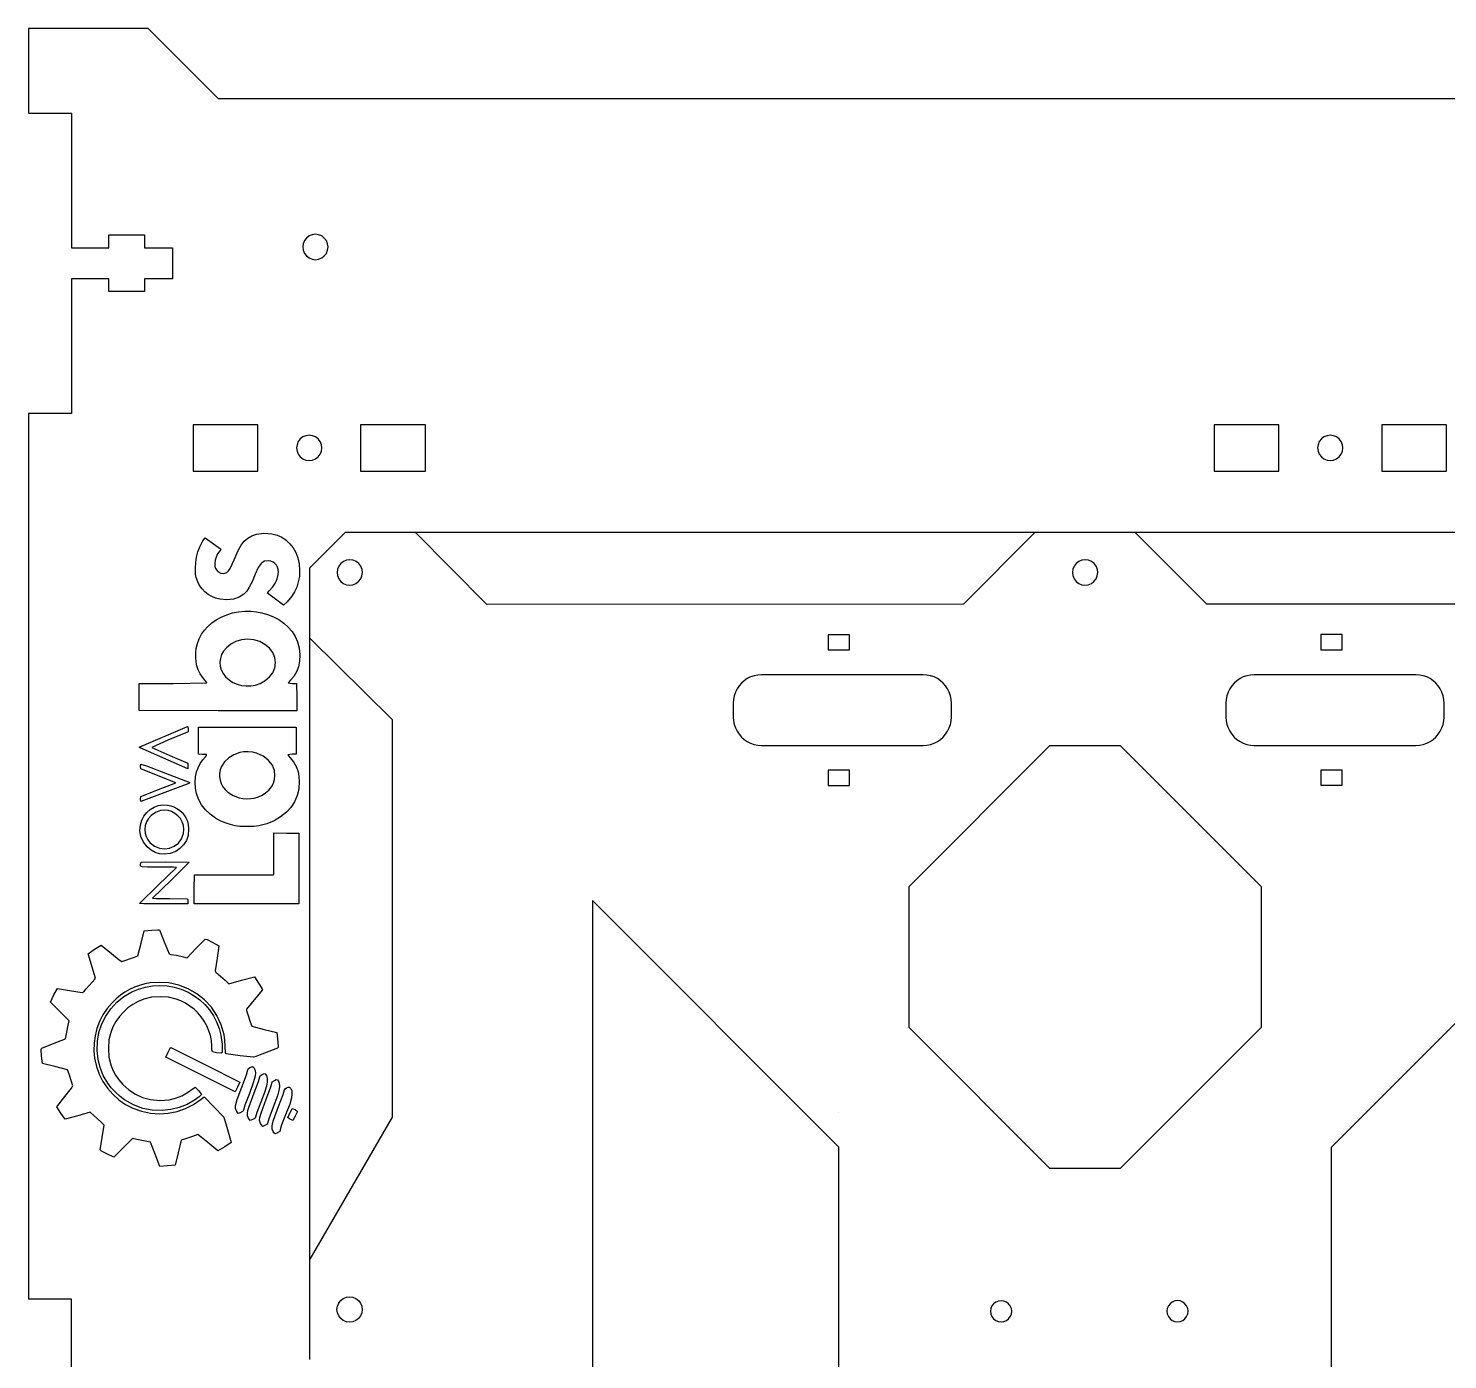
# Model space of a CAD drawing. Extents: x 67 to 939, y 34 to 584.
# Drawn here: x 66.6 to 267.9, y 371.2 to 560 of the extents above; entities that cross this region are included whole.
import ezdxf

# ---------------------------------------------------------------- set-up
doc = ezdxf.new("R2010")
doc.units = 0
doc.layers.get('0').update_dxf_attribs({"linetype": 'CONTINUOUS'})

msp = doc.modelspace()

# ---------------------------------------------------------------- linework, layer by layer
at = {"color": 3}
for p, q in [((66.646027, 559.990277), (66.641794, 548.001082)), ((83.607922, 560.001001), (66.646027, 559.990277)), ((93.587949, 550.001078), (83.607922, 560.001001)), ((392.374753, 550.001078), (93.587949, 550.001078)), ((66.641794, 548.001082), (72.72961, 548.001082)), ((72.72961, 548.001082), (72.729723, 528.901241)), ((78.019103, 528.901241), (78.019103, 530.701227)), ((78.019103, 530.701227), (83.108925, 530.701227)), ((83.108925, 530.701227), (83.108925, 528.901241)), ((72.729723, 528.901241), (78.019103, 528.901241)), ((83.108925, 528.901241), (87.051033, 528.901241)), ((87.051033, 528.901241), (87.051033, 524.501284)), ((78.019103, 524.501284), (72.729723, 524.501284)), ((72.729723, 524.501284), (72.729723, 505.401415)), ((78.019103, 522.701299), (78.019103, 524.501284)), ((87.051033, 524.501284), (83.108925, 524.501284)), ((83.108925, 524.501284), (83.108925, 522.701299)), ((83.108925, 522.701299), (78.019103, 522.701299)), ((66.641907, 505.401415), (66.633723, 379.827005)), ((72.729723, 505.401415), (66.641907, 505.401415)), ((106.561958, 371.231707), (106.561958, 483.501593)), ((251.423799, 401.328277), (286.353852, 436.327529)), ((251.423799, 351.573007), (251.423799, 401.328277)), ((66.633723, 379.827005), (72.722046, 379.827005)), ((72.722046, 379.827005), (72.722131, 360.729639))]:
    msp.add_line(p, q, dxfattribs=at)
at = {"color": 7}
for p, q in [((105.592948, 529.467238), (105.531678, 529.000894)), ((105.772583, 529.901747), (105.592948, 529.467238)), ((106.058333, 530.274902), (105.772583, 529.901747)), ((106.430725, 530.561244), (106.058333, 530.274902)), ((106.864416, 530.741217), (106.430725, 530.561244)), ((107.3298, 530.802629), (106.864416, 530.741217)), ((107.795185, 530.741217), (107.3298, 530.802629)), ((108.228847, 530.561244), (107.795185, 530.741217)), ((108.601268, 530.274902), (108.228847, 530.561244)), ((108.887018, 529.901747), (108.601268, 530.274902)), ((109.066652, 529.467238), (108.887018, 529.901747)), ((109.127923, 529.000894), (109.066652, 529.467238)), ((105.531678, 529.000894), (105.592948, 528.534578)), ((105.592948, 528.534578), (105.772583, 528.100041)), ((105.772583, 528.100041), (106.058333, 527.726887)), ((106.058333, 527.726887), (106.430725, 527.440572)), ((106.430725, 527.440572), (106.864416, 527.260571)), ((107.795185, 527.260571), (108.228847, 527.440572)), ((108.228847, 527.440572), (108.601268, 527.726887)), ((108.601268, 527.726887), (108.887018, 528.100041)), ((108.887018, 528.100041), (109.066652, 528.534578)), ((109.066652, 528.534578), (109.127923, 529.000894)), ((106.864416, 527.260571), (107.3298, 527.199187)), ((107.3298, 527.199187), (107.795185, 527.260571)), ((99.182524, 503.801441), (90.000904, 503.801441)), ((90.000904, 503.801441), (90.000904, 497.201505)), ((99.182524, 497.201505), (99.182524, 503.801441)), ((122.934939, 503.801441), (113.753347, 503.801441)), ((113.753347, 503.801441), (113.753347, 497.201505)), ((122.934939, 497.201505), (122.934939, 503.801441)), ((243.977482, 503.801441), (234.795862, 503.801441)), ((234.795862, 503.801441), (234.795862, 497.201505)), ((243.977482, 497.201505), (243.977482, 503.801441)), ((258.548305, 503.801441), (258.548277, 497.201505)), ((267.729897, 503.801441), (258.548305, 503.801441)), ((267.729897, 497.201505), (267.729897, 503.801441)), ((104.910704, 501.402327), (104.73107, 500.967789)), ((105.196482, 501.775481), (104.910704, 501.402327)), ((105.568875, 502.061795), (105.196482, 501.775481)), ((106.002537, 502.241797), (105.568875, 502.061795)), ((106.467922, 502.30318), (106.002537, 502.241797)), ((106.933334, 502.241797), (106.467922, 502.30318)), ((107.366997, 502.061795), (106.933334, 502.241797)), ((107.739389, 501.775481), (107.366997, 502.061795)), ((108.025139, 501.402327), (107.739389, 501.775481)), ((108.204774, 500.967789), (108.025139, 501.402327)), ((249.705634, 501.402327), (249.526056, 500.967789)), ((249.991412, 501.775481), (249.705634, 501.402327)), ((250.363832, 502.061795), (249.991412, 501.775481)), ((250.797467, 502.241797), (250.363832, 502.061795)), ((251.262908, 502.30318), (250.797467, 502.241797)), ((251.728264, 502.241797), (251.262908, 502.30318)), ((252.161927, 502.061795), (251.728264, 502.241797)), ((252.534319, 501.775481), (252.161927, 502.061795)), ((252.820097, 501.402327), (252.534319, 501.775481)), ((252.999731, 500.967789), (252.820097, 501.402327)), ((104.73107, 500.967789), (104.669799, 500.501473)), ((104.669799, 500.501473), (104.73107, 500.035157)), ((104.73107, 500.035157), (104.910704, 499.60062)), ((104.910704, 499.60062), (105.196482, 499.227466)), ((105.196482, 499.227466), (105.568875, 498.941151)), ((107.366997, 498.941151), (107.739389, 499.227466)), ((107.739389, 499.227466), (108.025139, 499.60062)), ((108.025139, 499.60062), (108.204774, 500.035157)), ((108.266044, 500.501473), (108.204774, 500.967789)), ((108.204774, 500.035157), (108.266044, 500.501473)), ((249.526056, 500.967789), (249.464785, 500.501473)), ((249.464785, 500.501473), (249.526056, 500.035157)), ((249.526056, 500.035157), (249.705634, 499.60062)), ((249.705634, 499.60062), (249.991412, 499.227466)), ((249.991412, 499.227466), (250.363832, 498.941151)), ((252.161927, 498.941151), (252.534319, 499.227466)), ((252.534319, 499.227466), (252.820097, 499.60062)), ((252.820097, 499.60062), (252.999731, 500.035157)), ((253.061002, 500.501473), (252.999731, 500.967789)), ((252.999731, 500.035157), (253.061002, 500.501473)), ((90.000904, 497.201505), (99.182524, 497.201505)), ((105.568875, 498.941151), (106.002537, 498.76115)), ((106.002537, 498.76115), (106.467922, 498.699767)), ((106.467922, 498.699767), (106.933334, 498.76115)), ((106.933334, 498.76115), (107.366997, 498.941151)), ((113.753347, 497.201505), (122.934939, 497.201505)), ((234.795862, 497.201505), (243.977482, 497.201505)), ((250.363832, 498.941151), (250.797467, 498.76115)), ((250.797467, 498.76115), (251.262908, 498.699767)), ((251.262908, 498.699767), (251.728264, 498.76115)), ((251.728264, 498.76115), (252.161927, 498.941151)), ((258.548277, 497.201505), (267.729897, 497.201505)), ((110.483151, 483.322779), (110.416744, 482.857592)), ((110.667414, 483.754889), (110.483151, 483.322779)), ((110.957058, 484.124431), (110.667414, 483.754889)), ((111.332273, 484.406314), (110.957058, 484.124431)), ((111.767516, 484.581264), (111.332273, 484.406314)), ((112.233098, 484.637398), (111.767516, 484.581264)), ((112.697325, 484.570794), (112.233098, 484.637398)), ((113.128561, 484.38622), (112.697325, 484.570794)), ((113.497369, 484.096011), (113.128561, 484.38622)), ((113.778688, 483.720063), (113.497369, 484.096011)), ((113.953299, 483.283917), (113.778688, 483.720063)), ((114.00932, 482.817375), (113.953299, 483.283917)), ((214.763867, 483.322779), (214.697488, 482.857592)), ((214.948186, 483.754889), (214.763867, 483.322779)), ((215.237803, 484.124431), (214.948186, 483.754889)), ((215.613017, 484.406314), (215.237803, 484.124431)), ((216.04826, 484.581264), (215.613017, 484.406314)), ((216.51387, 484.637398), (216.04826, 484.581264)), ((216.978098, 484.570794), (216.51387, 484.637398)), ((217.409305, 484.38622), (216.978098, 484.570794)), ((217.778141, 484.096011), (217.409305, 484.38622)), ((218.059432, 483.720063), (217.778141, 484.096011)), ((218.234043, 483.283917), (218.059432, 483.720063)), ((218.290064, 482.817375), (218.234043, 483.283917)), ((110.416744, 482.857592), (110.472737, 482.391135)), ((110.472737, 482.391135), (110.647348, 481.95496)), ((110.647348, 481.95496), (110.928639, 481.579012)), ((110.928639, 481.579012), (111.297475, 481.288831)), ((111.297475, 481.288831), (111.72871, 481.104173)), ((111.72871, 481.104173), (112.192938, 481.037625)), ((112.192938, 481.037625), (112.65852, 481.093759)), ((112.65852, 481.093759), (113.093791, 481.268737)), ((113.093791, 481.268737), (113.469006, 481.550592)), ((113.469006, 481.550592), (113.758622, 481.920134)), ((113.758622, 481.920134), (113.942885, 482.352245)), ((113.942885, 482.352245), (114.00932, 482.817375)), ((214.697488, 482.857592), (214.753481, 482.391107)), ((214.753481, 482.391107), (214.928092, 481.95496)), ((214.928092, 481.95496), (215.209411, 481.579012)), ((215.209411, 481.579012), (215.578247, 481.288831)), ((215.578247, 481.288831), (216.009455, 481.104173)), ((216.009455, 481.104173), (216.473682, 481.037625)), ((216.473682, 481.037625), (216.939292, 481.093759)), ((216.939292, 481.093759), (217.374507, 481.268737)), ((217.374507, 481.268737), (217.749722, 481.550592)), ((217.749722, 481.550592), (218.039366, 481.920134)), ((218.039366, 481.920134), (218.223657, 482.352245)), ((218.223657, 482.352245), (218.290064, 482.817375)), ((183.080813, 474.00922), (180.055314, 474.00922)), ((180.055314, 474.00922), (180.055314, 471.874575)), ((183.080813, 471.874575), (183.080813, 474.00922)), ((252.925789, 474.027366), (249.900291, 474.027366)), ((249.900291, 474.027366), (249.900291, 471.892722)), ((252.925789, 471.892722), (252.925789, 474.027366)), ((180.055314, 471.874575), (183.080813, 471.874575)), ((249.900291, 471.892722), (252.925789, 471.892722)), ((167.762945, 467.155679), (167.418659, 466.762289)), ((168.155544, 467.500695), (167.762945, 467.155679)), ((168.589715, 467.791328), (168.155544, 467.500695)), ((169.058034, 468.022778), (168.589715, 467.791328)), ((169.552513, 468.190983), (169.058034, 468.022778)), ((170.064665, 468.293006), (169.552513, 468.190983)), ((170.585703, 468.327268), (170.064665, 468.293006)), ((193.53974, 468.327268), (170.585703, 468.327268)), ((194.060778, 468.293006), (193.53974, 468.327268)), ((194.572955, 468.190983), (194.060778, 468.293006)), ((195.067409, 468.022778), (194.572955, 468.190983)), ((195.535728, 467.791328), (195.067409, 468.022778)), ((195.969927, 467.500695), (195.535728, 467.791328)), ((196.362526, 467.155679), (195.969927, 467.500695)), ((196.706809, 466.762289), (196.362526, 467.155679)), ((237.630047, 467.155679), (237.285736, 466.762289)), ((238.022646, 467.500695), (237.630047, 467.155679)), ((238.456817, 467.791328), (238.022646, 467.500695)), ((238.925136, 468.022778), (238.456817, 467.791328)), ((239.419618, 468.190983), (238.925136, 468.022778)), ((239.931766, 468.293006), (239.419618, 468.190983)), ((240.452833, 468.327268), (239.931766, 468.293006)), ((263.406813, 468.327268), (240.452833, 468.327268)), ((263.927908, 468.293006), (263.406813, 468.327268)), ((264.440029, 468.190983), (263.927908, 468.293006)), ((264.93451, 468.022778), (264.440029, 468.190983)), ((265.402858, 467.791328), (264.93451, 468.022778)), ((265.837029, 467.500695), (265.402858, 467.791328)), ((266.229628, 467.155679), (265.837029, 467.500695)), ((266.573911, 466.762289), (266.229628, 467.155679)), ((166.729729, 465.362552), (166.627875, 464.849387)), ((166.897595, 465.858021), (166.729729, 465.362552)), ((167.128538, 466.327272), (166.897595, 465.858021)), ((167.418659, 466.762289), (167.128538, 466.327272)), ((196.996906, 466.327272), (196.706809, 466.762289)), ((197.227876, 465.858021), (196.996906, 466.327272)), ((197.395714, 465.362552), (197.227876, 465.858021)), ((197.497596, 464.849387), (197.395714, 465.362552)), ((236.596859, 465.362552), (236.494949, 464.849387)), ((236.764697, 465.858021), (236.596859, 465.362552)), ((236.995639, 466.327272), (236.764697, 465.858021)), ((237.285736, 466.762289), (236.995639, 466.327272)), ((266.864036, 466.327272), (266.573911, 466.762289)), ((267.09495, 465.858021), (266.864036, 466.327272)), ((267.262844, 465.362552), (267.09495, 465.858021)), ((267.364698, 464.849387), (267.262844, 465.362552)), ((166.627875, 464.849387), (166.593698, 464.327248)), ((166.593698, 464.327248), (166.593698, 462.327336)), ((197.531745, 464.327248), (197.497596, 464.849387)), ((197.531745, 462.327336), (197.531745, 464.327248)), ((236.494949, 464.849387), (236.460828, 464.327248)), ((236.460828, 464.327248), (236.460828, 462.327336)), ((267.398847, 464.327248), (267.364698, 464.849387)), ((267.398847, 462.327336), (267.398847, 464.327248)), ((166.593698, 462.327336), (166.627875, 461.80514)), ((166.627875, 461.80514), (166.729729, 461.292032)), ((166.729729, 461.292032), (166.897595, 460.796563)), ((197.227876, 460.796563), (197.395714, 461.292032)), ((197.395714, 461.292032), (197.497596, 461.80514)), ((197.497596, 461.80514), (197.531745, 462.327336)), ((236.460828, 462.327336), (236.494949, 461.80514)), ((236.494949, 461.80514), (236.596859, 461.292032)), ((236.596859, 461.292032), (236.764697, 460.796563)), ((267.09495, 460.796563), (267.262844, 461.292032)), ((267.262844, 461.292032), (267.364698, 461.80514)), ((267.364698, 461.80514), (267.398847, 462.327336)), ((166.897595, 460.796563), (167.128538, 460.327284)), ((167.128538, 460.327284), (167.418659, 459.892266)), ((167.418659, 459.892266), (167.762945, 459.498877)), ((167.762945, 459.498877), (168.155544, 459.153917)), ((168.155544, 459.153917), (168.589715, 458.863228)), ((195.535728, 458.863228), (195.969927, 459.153917)), ((195.969927, 459.153917), (196.362526, 459.498877)), ((196.362526, 459.498877), (196.706809, 459.892266)), ((196.706809, 459.892266), (196.996906, 460.327284)), ((196.996906, 460.327284), (197.227876, 460.796563)), ((236.764697, 460.796563), (236.995639, 460.327284)), ((236.995639, 460.327284), (237.285736, 459.892266)), ((237.285736, 459.892266), (237.630047, 459.498877)), ((237.630047, 459.498877), (238.022646, 459.153917)), ((238.022646, 459.153917), (238.456817, 458.863228)), ((265.402858, 458.863228), (265.837029, 459.153917)), ((265.837029, 459.153917), (266.229628, 459.498877)), ((266.229628, 459.498877), (266.573911, 459.892266)), ((266.573911, 459.892266), (266.864036, 460.327284)), ((266.864036, 460.327284), (267.09495, 460.796563)), ((168.589715, 458.863228), (169.058034, 458.631777)), ((169.058034, 458.631777), (169.552488, 458.463629)), ((169.552488, 458.463629), (170.064665, 458.36155)), ((170.064665, 458.36155), (170.585703, 458.327316)), ((170.585703, 458.327316), (193.53974, 458.327316)), ((193.53974, 458.327316), (194.060778, 458.36155)), ((194.060778, 458.36155), (194.572955, 458.463629)), ((194.572955, 458.463629), (195.067409, 458.631777)), ((195.067409, 458.631777), (195.535728, 458.863228)), ((238.456817, 458.863228), (238.925136, 458.631806)), ((238.925136, 458.631806), (239.419618, 458.463629)), ((239.419618, 458.463629), (239.931766, 458.36155)), ((239.931766, 458.36155), (240.452833, 458.327316)), ((240.452833, 458.327316), (263.406813, 458.327316)), ((263.406813, 458.327316), (263.927908, 458.36155)), ((263.927908, 458.36155), (264.440029, 458.463629)), ((264.440029, 458.463629), (264.93451, 458.631777)), ((264.93451, 458.631777), (265.402858, 458.863228)), ((183.086669, 454.788786), (180.06117, 454.788786)), ((180.06117, 454.788786), (180.06117, 452.654141)), ((183.086669, 452.654141), (183.086669, 454.788786)), ((252.931645, 454.806932), (249.906147, 454.806932)), ((249.906147, 454.806932), (249.906147, 452.672288)), ((252.931645, 452.672288), (252.931645, 454.806932)), ((180.06117, 452.654141), (183.086669, 452.654141)), ((249.906147, 452.672288), (252.931645, 452.672288)), ((181.563724, 406.32773), (181.563724, 406.32773)), ((110.395888, 378.327984), (110.457102, 378.793848)), ((110.457102, 378.793848), (110.636567, 379.227962)), ((110.636567, 379.227962), (110.668797, 379.261603)), ((110.668797, 379.261603), (110.922063, 379.60075)), ((110.922063, 379.60075), (111.294088, 379.886782)), ((111.294088, 379.886782), (111.727356, 380.066642)), ((111.727356, 380.066642), (112.192289, 380.127941)), ((112.192289, 380.127941), (112.65725, 380.066642)), ((112.65725, 380.066642), (113.090489, 379.886782)), ((113.090489, 379.886782), (113.462543, 379.60075)), ((113.462543, 379.60075), (113.74801, 379.227962)), ((113.74801, 379.227962), (113.927504, 378.793848)), ((113.927504, 378.793848), (113.988718, 378.327956)), ((203.134536, 378.463281), (203.083426, 378.075056)), ((203.284396, 378.825062), (203.134536, 378.463281)), ((203.522761, 379.135704), (203.284396, 378.825062)), ((203.833431, 379.374097), (203.522761, 379.135704)), ((204.195212, 379.523957), (203.833431, 379.374097)), ((204.583437, 379.575068), (204.195212, 379.523957)), ((204.971662, 379.523957), (204.583437, 379.575068)), ((205.333442, 379.374097), (204.971662, 379.523957)), ((205.644084, 379.135704), (205.333442, 379.374097)), ((205.882477, 378.825062), (205.644084, 379.135704)), ((206.032309, 378.463281), (205.882477, 378.825062)), ((206.08342, 378.075056), (206.032309, 378.463281)), ((228.143545, 378.47474), (228.092435, 378.086515)), ((228.293405, 378.83652), (228.143545, 378.47474)), ((228.53177, 379.147162), (228.293405, 378.83652)), ((228.842441, 379.385555), (228.53177, 379.147162)), ((229.204221, 379.535415), (228.842441, 379.385555)), ((229.592446, 379.586526), (229.204221, 379.535415)), ((229.980671, 379.535415), (229.592446, 379.586526)), ((230.342452, 379.385555), (229.980671, 379.535415)), ((230.653094, 379.147162), (230.342452, 379.385555)), ((230.891487, 378.83652), (230.653094, 379.147162)), ((231.041319, 378.47474), (230.891487, 378.83652)), ((231.092429, 378.086515), (231.041319, 378.47474)), ((110.457102, 377.862092), (110.395888, 378.327984)), ((110.636567, 377.427977), (110.457102, 377.862092)), ((110.922063, 377.055162), (110.636567, 377.427977)), ((111.294088, 376.76913), (110.922063, 377.055162)), ((111.727356, 376.589326), (111.294088, 376.76913)), ((112.192289, 376.527999), (111.727356, 376.589326)), ((112.65725, 376.589326), (112.192289, 376.527999)), ((113.090489, 376.76913), (112.65725, 376.589326)), ((113.462543, 377.055162), (113.090489, 376.76913)), ((113.74801, 377.427977), (113.462543, 377.055162)), ((113.927504, 377.862092), (113.74801, 377.427977)), ((113.988718, 378.327956), (113.927504, 377.862092)), ((203.083426, 378.075056), (203.134536, 377.686832)), ((203.134536, 377.686832), (203.284396, 377.325051)), ((203.284396, 377.325051), (203.522761, 377.014409)), ((203.522761, 377.014409), (203.833431, 376.776016)), ((203.833431, 376.776016), (204.195212, 376.626156)), ((204.195212, 376.626156), (204.583437, 376.575045)), ((204.583437, 376.575045), (204.971662, 376.626156)), ((204.971662, 376.626156), (205.333442, 376.776016)), ((205.333442, 376.776016), (205.644084, 377.014409)), ((205.644084, 377.014409), (205.882477, 377.325051)), ((205.882477, 377.325051), (206.032309, 377.686832)), ((206.032309, 377.686832), (206.08342, 378.075056)), ((228.092435, 378.086515), (228.143545, 377.69829)), ((228.143545, 377.69829), (228.293405, 377.336509)), ((228.293405, 377.336509), (228.53177, 377.025867)), ((228.53177, 377.025867), (228.842441, 376.787474)), ((228.842441, 376.787474), (229.204221, 376.637614)), ((229.204221, 376.637614), (229.592446, 376.586504)), ((229.592446, 376.586504), (229.980671, 376.637614)), ((229.980671, 376.637614), (230.342452, 376.787474)), ((230.342452, 376.787474), (230.653094, 377.025867)), ((230.653094, 377.025867), (230.891487, 377.336509)), ((230.891487, 377.336509), (231.041319, 377.69829)), ((231.041319, 377.69829), (231.092429, 378.086515))]:
    msp.add_line(p, q, dxfattribs=at)
at = {"color": 1}
for p, q in [((90.926517, 486.491034), (91.363518, 487.308406)), ((91.363518, 487.308406), (91.720103, 487.750648)), ((91.720103, 487.750648), (93.865613, 486.204804)), ((96.828116, 486.739446), (97.256524, 487.27008)), ((97.256524, 487.27008), (97.76845, 487.716245)), ((97.76845, 487.716245), (98.343421, 488.06304)), ((98.343421, 488.06304), (98.960957, 488.295478)), ((98.960957, 488.295478), (100.033503, 488.407943)), ((100.033503, 488.407943), (101.170467, 488.343879)), ((101.170467, 488.343879), (101.905825, 488.14415)), ((101.905825, 488.14415), (102.580542, 487.836415)), ((102.580542, 487.836415), (103.188768, 487.427108)), ((103.188768, 487.427108), (103.724657, 486.922721)), ((90.467748, 485.015209), (90.65312, 485.749777)), ((90.65312, 485.749777), (90.926517, 486.491034)), ((93.470451, 485.475711), (93.24125, 485.028784)), ((93.788493, 485.908555), (93.470451, 485.475711)), ((93.926669, 486.098265), (93.788493, 485.908555)), ((93.865613, 486.204804), (93.926669, 486.098265)), ((95.813753, 484.614425), (96.385948, 485.960682)), ((96.385948, 485.960682), (96.828116, 486.739446)), ((103.724657, 486.922721), (104.182365, 486.329715)), ((104.182365, 486.329715), (104.556052, 485.654499)), ((104.556052, 485.654499), (104.839866, 484.90359)), ((90.330164, 483.406232), (90.362676, 484.247367)), ((90.351811, 482.616913), (90.330164, 483.406232)), ((90.362676, 484.247367), (90.467748, 485.015209)), ((93.101682, 484.569665), (93.052531, 484.100301)), ((93.052531, 484.100301), (93.073923, 483.693675)), ((93.073923, 483.693675), (93.187625, 483.400079)), ((93.24125, 485.028784), (93.101682, 484.569665)), ((93.187625, 483.400079), (93.502497, 482.995881)), ((94.776474, 482.858946), (95.018553, 483.065731)), ((95.018553, 483.065731), (95.252772, 483.394463)), ((95.252772, 483.394463), (95.813753, 484.614425)), ((99.220145, 483.533853), (98.785821, 482.5833)), ((99.651902, 484.137187), (99.220145, 483.533853)), ((99.882246, 484.324018), (99.651902, 484.137187)), ((100.130452, 484.442524), (99.882246, 484.324018)), ((100.705141, 484.499166), (100.130452, 484.442524)), ((101.036482, 484.436032), (100.705141, 484.499166)), ((101.332217, 484.307226), (101.036482, 484.436032)), ((101.587278, 484.119944), (101.332217, 484.307226)), ((101.796594, 483.881381), (101.587278, 484.119944)), ((101.955092, 483.598679), (101.796594, 483.881381)), ((102.057703, 483.279062), (101.955092, 483.598679)), ((102.099353, 482.9297), (102.057703, 483.279062)), ((104.839866, 484.90359), (105.027965, 484.083424)), ((105.027965, 484.083424), (105.0944, 483.131996)), ((105.0944, 483.131996), (105.071145, 482.249431)), ((90.444298, 482.120879), (90.351811, 482.616913)), ((90.648122, 481.534252), (90.444298, 482.120879)), ((90.921592, 480.997324), (90.648122, 481.534252)), ((93.502497, 482.995881), (93.905866, 482.75952)), ((93.905866, 482.75952), (94.347324, 482.708155)), ((94.347324, 482.708155), (94.776474, 482.858946)), ((98.347866, 481.539812), (97.961306, 480.767228)), ((98.785821, 482.5833), (98.347866, 481.539812)), ((101.300746, 480.811255), (101.674264, 481.376038)), ((101.674264, 481.376038), (101.927945, 481.950247)), ((101.927945, 481.950247), (102.074969, 482.557787)), ((102.074969, 482.557787), (102.099353, 482.9297)), ((104.9159, 481.494769), (104.687864, 480.782214)), ((105.07115, 482.249403), (104.9159, 481.494769)), ((105.071145, 482.249431), (105.071145, 482.249403)), ((91.260468, 480.514131), (90.921592, 480.997324)), ((91.660475, 480.088484), (91.260468, 480.514131)), ((92.11737, 479.724389), (91.660475, 480.088484)), ((92.626886, 479.425741), (92.11737, 479.724389)), ((93.184769, 479.196464), (92.626886, 479.425741)), ((93.786763, 479.040452), (93.184769, 479.196464)), ((94.777352, 478.962869), (93.786763, 479.040452)), ((95.721944, 479.036021), (94.777352, 478.962869)), ((96.503821, 479.324593), (95.721944, 479.036021)), ((97.198779, 479.781285), (96.503821, 479.324593)), ((97.590241, 480.202191), (97.198779, 479.781285)), ((97.961306, 480.767228), (97.590241, 480.202191)), ((100.556879, 479.890477), (100.597366, 480.003281)), ((102.816516, 478.187745), (100.556879, 479.890477)), ((100.597366, 480.003281), (100.794194, 480.231909)), ((100.794194, 480.231909), (101.300746, 480.811255)), ((104.009473, 479.47307), (103.351251, 478.680392)), ((104.386047, 480.109171), (104.009473, 479.47307)), ((104.687864, 480.782214), (104.386047, 480.109171)), ((94.775763, 476.859805), (95.583268, 477.110023)), ((95.583268, 477.110023), (96.419713, 477.269789)), ((96.419713, 477.269789), (97.31574, 477.346751)), ((97.31574, 477.346751), (98.170755, 477.349574)), ((98.170755, 477.349574), (98.965089, 477.279611)), ((98.965089, 477.279611), (99.743909, 477.130936)), ((99.743909, 477.130936), (100.552358, 476.897228)), ((103.351251, 478.680392), (102.816516, 478.187745)), ((91.603667, 474.663919), (92.089385, 475.202427)), ((92.089385, 475.202427), (92.646613, 475.691744)), ((92.646613, 475.691744), (93.273087, 476.129019)), ((93.273087, 476.129019), (93.966572, 476.511458)), ((93.966572, 476.511458), (94.775763, 476.859805)), ((100.552358, 476.897228), (101.389446, 476.56683)), ((101.389446, 476.56683), (102.161707, 476.15456)), ((102.161707, 476.15456), (102.860416, 475.665808)), ((102.860416, 475.665808), (103.476846, 475.10585)), ((103.476846, 475.10585), (104.033007, 474.449881)), ((90.598007, 472.781214), (90.85573, 473.450476)), ((90.85573, 473.450476), (91.191696, 474.078985)), ((91.191696, 474.078985), (91.603667, 474.663919)), ((96.064621, 473.07258), (95.351008, 472.698918)), ((96.856962, 473.29706), (96.064621, 473.07258)), ((97.727059, 473.371962), (96.856962, 473.29706)), ((98.603376, 473.302281), (97.727059, 473.371962)), ((99.438551, 473.043624), (98.603376, 473.302281)), ((100.181927, 472.647328), (99.438551, 473.043624)), ((104.033007, 474.449881), (104.471326, 473.753244)), ((104.471326, 473.753244), (104.800268, 472.999965)), ((104.800268, 472.999965), (105.028309, 472.174013)), ((90.356894, 470.8266), (90.35774, 471.492192)), ((90.35774, 471.492192), (90.420786, 472.073965)), ((90.420786, 472.073965), (90.598007, 472.781214)), ((94.039657, 471.199218), (93.862291, 470.667793)), ((94.324704, 471.706089), (94.039657, 471.199218)), ((94.717108, 472.176497), (94.324704, 471.706089)), ((95.351008, 472.698918), (94.717108, 472.176497)), ((100.812854, 472.115452), (100.181927, 472.647328)), ((101.292358, 471.488693), (100.812854, 472.115452)), ((101.581458, 470.807691), (101.292358, 471.488693)), ((105.028309, 472.174013), (105.126819, 471.186405)), ((105.126819, 471.186405), (105.103055, 470.248637)), ((90.413854, 470.172945), (90.356894, 470.8266)), ((90.524728, 469.627014), (90.413854, 470.172945)), ((90.733807, 469.032118), (90.524728, 469.627014)), ((90.993914, 468.489404), (90.733807, 469.032118)), ((93.862291, 470.667793), (93.792943, 470.123669)), ((93.792943, 470.123669), (93.831941, 469.578782)), ((93.831941, 469.578782), (93.979622, 469.044959)), ((93.979622, 469.044959), (94.236309, 468.534165)), ((101.297145, 468.63077), (101.580925, 469.306805)), ((101.580925, 469.306805), (101.654314, 470.053057)), ((101.654314, 470.053057), (101.581458, 470.807775)), ((104.922586, 469.460644), (104.641879, 468.748767)), ((105.10323, 470.248326), (104.922586, 469.460644)), ((82.354604, 467.107898), (87.148905, 467.120881)), ((82.354604, 465.179897), (82.354604, 467.107898)), ((87.148905, 467.120881), (91.943203, 467.190787)), ((91.308905, 467.991931), (90.993914, 468.489404)), ((91.682644, 467.532671), (91.308905, 467.991931)), ((91.943203, 467.190787), (91.682644, 467.532671)), ((94.236309, 468.534165), (94.602346, 468.058254)), ((94.602346, 468.058254), (95.085623, 467.616773)), ((95.085623, 467.616773), (95.630442, 467.262528)), ((95.630442, 467.262528), (96.224423, 466.997916)), ((96.224423, 466.997916), (96.855199, 466.825394)), ((98.844535, 466.884407), (99.49874, 467.10423)), ((99.49874, 467.10423), (100.231869, 467.503884)), ((100.231869, 467.503884), (100.839397, 468.021254)), ((100.839397, 468.021254), (101.297145, 468.63077)), ((103.785095, 467.562333), (103.459828, 467.19121)), ((103.459828, 467.19121), (104.063933, 467.122235)), ((104.262315, 468.115178), (103.785095, 467.562333)), ((104.063933, 467.122235), (104.668041, 467.107842)), ((104.641879, 468.748767), (104.262315, 468.115178)), ((104.668041, 467.107842), (104.681503, 465.166887)), ((82.354604, 463.251896), (82.354604, 465.179897)), ((96.855199, 466.825394), (97.510394, 466.74736)), ((97.510394, 466.74736), (98.17763, 466.766268)), ((98.17763, 466.766268), (98.844535, 466.884407)), ((104.681503, 465.166887), (104.694965, 463.225932)), ((93.524787, 463.238914), (82.354604, 463.251896)), ((104.694965, 463.225932), (93.524787, 463.238914)), ((82.364058, 458.091886), (89.189837, 461.018587)), ((89.189837, 461.018587), (89.25459, 460.944927)), ((89.25459, 460.944927), (89.270169, 460.638603)), ((86.391019, 459.046672), (84.154538, 458.045856)), ((88.948836, 460.119088), (86.391019, 459.046672)), ((89.270169, 460.258619), (88.948836, 460.119088)), ((89.270169, 460.638603), (89.270169, 460.258619)), ((90.734823, 458.984724), (90.734823, 460.887015)), ((90.734823, 460.887015), (97.675633, 460.887015)), ((90.734823, 457.082406), (90.734823, 458.984724)), ((97.675633, 460.887015), (104.616439, 460.887015)), ((104.616439, 460.887015), (104.616439, 458.984724)), ((104.616439, 458.984724), (104.616439, 457.082406)), ((82.465565, 457.968837), (82.364058, 458.091886)), ((89.223627, 455.003218), (82.465565, 457.968837)), ((84.154538, 458.045856), (86.6995, 456.887221)), ((86.6995, 456.887221), (89.244464, 455.796488)), ((91.300368, 457.050402), (90.734823, 457.082406)), ((91.878768, 457.01185), (91.300368, 457.050402)), ((91.731372, 456.719298), (91.87589, 456.901981)), ((91.87589, 456.901981), (91.878768, 457.01185)), ((95.763828, 456.991474), (95.038983, 456.555271)), ((96.614852, 457.296048), (95.763828, 456.991474)), ((97.14315, 457.399002), (96.614852, 457.296048)), ((97.804165, 457.401825), (97.14315, 457.399002)), ((98.462369, 457.355004), (97.804165, 457.401825)), ((98.986673, 457.218154), (98.462369, 457.355004)), ((99.921481, 456.804276), (98.986673, 457.218154)), ((104.042239, 457.056723), (103.430765, 456.993647)), ((103.430765, 456.993647), (103.728371, 456.60133)), ((104.616439, 457.082406), (104.042239, 457.056723)), ((82.536886, 455.335224), (82.577113, 455.655377)), ((82.563104, 454.986821), (82.536886, 455.335224)), ((85.055914, 453.992919), (82.563104, 454.986821)), ((82.577113, 455.655377), (83.375695, 455.411594)), ((83.375695, 455.411594), (86.059586, 454.402706)), ((89.259478, 455.399853), (89.223636, 455.003218)), ((89.244464, 455.796488), (89.259478, 455.399853)), ((90.482381, 454.574127), (90.700903, 455.161432)), ((90.700903, 455.161432), (91.00612, 455.7563)), ((91.00612, 455.7563), (91.361712, 456.296388)), ((91.361712, 456.296388), (91.731372, 456.719298)), ((94.028274, 455.333898), (93.844757, 454.85031)), ((94.455426, 455.998926), (94.028274, 455.333898)), ((95.038983, 456.555271), (94.455426, 455.998926)), ((100.308591, 456.531169), (99.921481, 456.804276)), ((100.685157, 456.187846), (100.308591, 456.531169)), ((101.232937, 455.507464), (100.685157, 456.187846)), ((101.530715, 454.770893), (101.232937, 455.507464)), ((103.728371, 456.60133), (104.226422, 456.001833)), ((104.226422, 456.001833), (104.592261, 455.343268)), ((104.592261, 455.343268), (104.807368, 454.84094)), ((89.369246, 452.89832), (82.588055, 450.346326)), ((87.521348, 453.01437), (85.055914, 453.992919)), ((85.092803, 452.04584), (87.521348, 453.01437)), ((86.059586, 454.402706), (89.549207, 453.041858)), ((89.549207, 453.041858), (89.36926, 452.89832)), ((90.278718, 453.066694), (90.330308, 453.842692)), ((90.327667, 452.279378), (90.278718, 453.066694)), ((90.330308, 453.842692), (90.482381, 454.574127)), ((93.750446, 454.357437), (93.743222, 453.863859)), ((93.743222, 453.863859), (93.820951, 453.378041)), ((93.844757, 454.85031), (93.750446, 454.357437)), ((93.820951, 453.378041), (93.981507, 452.908508)), ((93.981507, 452.908508), (94.222768, 452.463867)), ((101.111666, 452.46048), (101.388907, 452.947652)), ((101.388907, 452.947652), (101.550315, 453.470356)), ((101.605368, 454.050492), (101.530712, 454.7703)), ((101.550315, 453.470356), (101.605368, 454.050492)), ((104.807368, 454.84094), (104.937467, 454.39517)), ((104.937467, 454.39517), (105.031069, 453.252114)), ((105.031069, 453.252114), (105.004258, 452.116903)), ((82.535466, 450.707598), (82.599254, 451.082022)), ((82.599254, 451.082022), (85.092803, 452.04584)), ((90.477216, 451.51402), (90.327667, 452.279378)), ((90.775982, 450.676046), (90.477216, 451.51402)), ((94.222768, 452.463867), (94.542599, 452.052556)), ((94.542599, 452.052556), (94.938876, 451.683156)), ((94.938876, 451.683156), (95.695962, 451.209389)), ((95.695962, 451.209389), (96.547305, 450.880798)), ((96.547305, 450.880798), (97.029507, 450.796893)), ((98.17389, 450.780553), (98.644947, 450.850939)), ((98.644947, 450.850939), (99.255264, 451.039435)), ((99.255264, 451.039435), (99.790801, 451.285025)), ((99.790801, 451.285025), (100.26945, 451.597614)), ((100.26945, 451.597614), (100.709101, 451.987024)), ((100.709101, 451.987024), (101.111666, 452.46048)), ((104.759614, 451.194432), (104.374061, 450.327304)), ((105.004269, 452.117016), (104.759614, 451.194432)), ((82.588055, 450.346326), (82.535466, 450.707598)), ((83.415946, 448.797236), (83.902237, 449.221444)), ((83.902237, 449.221444), (84.454337, 449.551418)), ((84.657148, 448.823229), (84.028571, 448.390723)), ((84.454337, 449.551418), (85.056365, 449.775672)), ((85.352422, 449.085695), (84.657148, 448.823229)), ((85.056365, 449.775672), (85.692438, 449.882634)), ((85.899577, 449.140221), (85.352422, 449.085695)), ((85.692438, 449.882634), (86.346685, 449.860903)), ((86.436694, 449.083579), (85.899577, 449.140221)), ((86.346685, 449.860903), (86.829971, 449.762888)), ((86.949139, 448.925337), (86.436694, 449.083579)), ((86.829971, 449.762888), (87.282517, 449.606706)), ((87.422282, 448.675034), (86.949139, 448.925337)), ((87.282517, 449.606706), (87.701216, 449.394898)), ((87.701216, 449.394898), (88.082987, 449.129891)), ((88.082987, 449.129891), (88.42471, 448.814226)), ((91.200919, 449.90033), (90.775982, 450.676046)), ((91.744264, 449.19342), (91.200919, 449.90033)), ((92.398266, 448.561778), (91.744264, 449.19342)), ((97.029507, 450.796893), (97.603556, 450.763055)), ((97.603556, 450.763055), (98.17389, 450.780553)), ((103.220506, 448.83336), (102.402285, 448.180496)), ((103.857674, 449.53409), (103.220506, 448.83336)), ((104.374061, 450.327304), (103.857674, 449.53409)), ((82.445115, 446.209343), (82.510743, 447.074749)), ((82.510743, 447.074749), (82.704319, 447.712346)), ((82.704319, 447.712346), (83.011343, 448.290365)), ((83.011343, 448.290365), (83.415946, 448.797236)), ((83.208258, 446.960731), (83.152576, 446.398912)), ((83.374908, 447.484733), (83.208258, 446.960731)), ((83.649389, 447.963777), (83.374908, 447.484733)), ((84.028571, 448.390723), (83.649389, 447.963777)), ((87.841495, 448.342209), (87.422282, 448.675034)), ((88.192136, 447.936515), (87.841495, 448.342209)), ((88.459587, 447.467433), (88.192136, 447.936515)), ((88.42471, 448.814226), (88.723301, 448.450357)), ((88.629208, 446.944532), (88.459587, 447.467433)), ((88.695982, 446.37989), (88.629208, 446.944532)), ((88.723301, 448.450357), (88.975659, 448.040796)), ((88.975659, 448.040796), (89.178681, 447.588027)), ((89.178681, 447.588027), (89.314506, 447.122896)), ((89.314506, 447.122896), (89.354042, 446.494331)), ((93.155178, 448.011896), (92.398266, 448.561778)), ((94.007249, 447.550237), (93.155178, 448.011896)), ((94.946727, 447.183376), (94.007249, 447.550237)), ((95.965866, 446.917692), (94.946727, 447.183376)), ((96.635322, 446.822188), (95.965866, 446.917692)), ((97.624226, 446.801022), (96.635322, 446.822188)), ((98.615848, 446.822471), (97.624226, 446.801022)), ((99.29282, 446.919781), (98.615848, 446.822471)), ((100.431239, 447.220178), (99.29282, 446.919781)), ((101.470127, 447.641592), (100.431239, 447.220178)), ((102.402285, 448.180496), (101.470127, 447.641592)), ((82.590056, 445.379186), (82.445115, 446.209343)), ((82.937997, 444.608861), (82.590056, 445.379186)), ((83.152576, 446.398912), (83.197108, 445.862774)), ((83.197108, 445.862774), (83.333181, 445.380372)), ((83.333181, 445.380372), (83.566999, 444.93621)), ((83.566999, 444.93621), (83.904774, 444.514711)), ((87.901944, 444.478333), (88.349986, 445.0802)), ((88.349986, 445.0802), (88.628243, 445.825916)), ((88.628243, 445.825916), (88.695982, 446.37989)), ((89.040214, 444.844996), (88.645642, 444.221172)), ((89.297575, 445.538726), (89.040214, 444.844996)), ((89.354042, 446.494331), (89.297575, 445.538868)), ((101.45379, 443.059884), (101.454636, 445.901156)), ((101.454636, 445.901156), (103.215548, 445.88761)), ((103.215548, 445.88761), (104.976453, 445.874063)), ((104.976453, 445.874063), (104.989549, 440.874129)), ((83.481362, 443.92292), (82.937997, 444.608861)), ((84.024592, 443.46572), (83.481362, 443.92292)), ((83.904774, 444.514711), (84.52533, 444.018508)), ((84.601996, 443.148078), (84.024592, 443.46572)), ((84.52533, 444.018508), (85.217864, 443.733266)), ((85.230812, 442.962743), (84.601996, 443.148078)), ((85.217864, 443.733266), (85.942091, 443.647809)), ((85.928294, 442.902573), (85.230812, 442.962743)), ((86.760787, 442.986393), (85.928294, 442.902573)), ((85.942091, 443.647809), (86.657705, 443.750933)), ((86.657705, 443.750933), (87.324424, 444.031519)), ((87.525747, 443.286198), (86.760787, 442.986393)), ((87.324424, 444.031519), (87.901944, 444.478333)), ((88.134083, 443.693021), (87.525747, 443.286198)), ((88.645642, 444.221172), (88.134083, 443.693021)), ((101.42215, 440.103155), (101.45379, 443.059884)), ((82.535006, 441.47927), (82.604991, 441.783929)), ((82.540537, 441.226145), (82.535006, 441.47927)), ((82.605855, 441.152739), (82.540537, 441.226145)), ((82.604991, 441.783929), (86.056942, 441.831653)), ((82.764774, 441.106511), (82.605855, 441.152739)), ((83.519106, 441.070951), (82.764774, 441.106511)), ((85.114932, 441.068129), (83.519106, 441.070951)), ((85.002836, 438.441148), (87.615833, 440.992465)), ((87.191309, 441.054864), (85.114932, 441.068129)), ((86.056942, 441.831653), (89.457327, 441.764145)), ((89.457327, 441.764145), (86.865229, 439.221295)), ((87.615833, 440.992465), (87.191309, 441.054864)), ((104.989549, 440.874129), (105.002644, 435.874168)), ((86.865223, 439.218444), (84.240723, 436.660636)), ((90.155819, 437.917456), (90.169252, 439.961169)), ((90.169252, 439.961169), (95.780228, 439.974433)), ((95.780228, 439.974433), (101.391207, 439.987698)), ((101.391207, 439.987698), (101.42215, 440.103155)), ((82.389763, 435.894262), (85.002836, 438.441148)), ((90.142385, 435.873801), (90.155819, 437.917456)), ((83.004748, 435.838523), (82.389763, 435.894262)), ((85.808755, 435.835701), (83.004748, 435.838523)), ((84.240723, 436.660636), (84.713352, 436.607212)), ((84.713352, 436.607212), (86.68286, 436.593665)), ((89.244441, 435.848965), (85.808755, 435.835701)), ((86.68286, 436.593665), (89.208554, 436.550428)), ((89.208554, 436.550428), (89.25573, 436.439233)), ((89.259964, 436.178488), (89.244441, 435.848965)), ((89.25573, 436.439233), (89.259964, 436.178488)), ((97.572463, 435.873801), (90.142385, 435.873801)), ((97.572568, 435.874168), (97.572562, 435.874168)), ((105.002644, 435.874168), (97.572568, 435.874168)), ((82.609448, 430.260062), (83.042774, 432.029652)), ((83.042774, 432.029652), (84.128918, 432.140876)), ((84.128918, 432.140876), (84.968027, 432.186398)), ((84.968027, 432.186398), (85.239677, 432.15541)), ((85.239677, 432.15541), (85.901934, 430.476075)), ((90.378382, 429.51206), (91.687461, 430.853096)), ((91.687461, 430.853096), (91.968896, 430.777799)), ((91.968896, 430.777799), (92.701901, 430.43075)), ((75.13068, 428.76022), (76.015653, 429.406199)), ((76.133783, 425.333026), (75.13068, 428.76022)), ((76.015653, 429.406199), (76.957242, 430.013343)), ((76.957242, 430.013343), (78.402638, 428.828546)), ((78.402638, 428.828546), (79.510058, 427.930684)), ((82.175057, 428.472128), (82.609448, 430.260062)), ((85.901934, 430.476075), (86.608297, 428.76657)), ((86.608297, 428.76657), (86.851973, 428.676598)), ((89.138495, 428.213866), (90.378382, 429.51206)), ((92.701901, 430.43075), (93.662074, 429.91561)), ((93.662074, 429.91561), (93.409158, 428.168541)), ((79.510058, 427.930684), (79.907607, 427.677616)), ((79.907607, 427.677616), (81.674482, 428.292098)), ((81.674482, 428.292098), (82.175057, 428.472128)), ((86.851973, 428.676598), (87.639994, 428.561959)), ((87.639994, 428.561959), (88.643263, 428.342926)), ((88.643263, 428.342926), (89.138495, 428.213866)), ((93.409158, 428.168541), (93.125369, 426.348406)), ((74.832936, 423.78072), (75.696301, 424.760313)), ((75.696301, 424.760313), (76.051537, 425.152912)), ((76.051537, 425.152912), (76.133783, 425.333026)), ((85.228247, 424.721197), (83.922393, 424.643332)), ((86.555905, 424.645053), (85.228247, 424.721197)), ((93.125369, 426.348406), (93.216307, 426.181471)), ((93.216307, 426.181471), (93.546372, 425.899051)), ((93.546372, 425.899051), (94.524672, 425.034294)), ((94.524672, 425.034294), (95.081974, 424.495871)), ((95.081974, 424.495871), (96.8602, 425.022497)), ((96.8602, 425.022497), (98.679297, 425.50617)), ((98.679297, 425.50617), (99.289111, 424.591149)), ((69.783689, 421.90222), (70.251594, 422.926207)), ((70.251594, 422.926207), (70.773666, 423.843345)), ((70.773666, 423.843345), (72.482891, 423.560784)), ((72.482891, 423.560784), (74.28236, 423.279634)), ((74.28236, 423.279634), (74.479263, 423.368619)), ((74.479263, 423.368619), (74.832936, 423.78072)), ((79.679569, 422.884918), (79.075035, 422.387276)), ((79.177233, 421.89096), (80.172179, 422.693374)), ((80.312444, 423.323661), (79.679569, 422.884918)), ((80.172179, 422.693374), (81.292983, 423.358064)), ((80.974249, 423.703701), (80.312444, 423.323661)), ((81.665564, 424.025378), (80.974249, 423.703701)), ((81.292983, 423.358064), (82.250072, 423.76802)), ((82.386969, 424.289002), (81.665564, 424.025378)), ((82.250072, 423.76802), (83.238733, 424.059583)), ((83.139052, 424.494883), (82.386969, 424.289002)), ((83.922393, 424.643332), (83.139052, 424.494883)), ((83.238733, 424.059583), (84.249043, 424.232811)), ((85.337021, 422.681605), (84.116528, 422.604982)), ((84.249043, 424.232811), (85.271085, 424.287704)), ((85.271085, 424.287704), (86.294931, 424.224373)), ((86.490726, 422.609864), (85.337021, 422.681605)), ((86.294931, 424.224373), (87.310657, 424.042763)), ((87.98122, 424.328456), (86.555905, 424.645053)), ((87.310657, 424.042763), (88.308341, 423.743015)), ((89.313526, 423.807418), (87.98122, 424.328456)), ((88.308341, 423.743015), (89.278065, 423.3251)), ((89.278065, 423.3251), (90.138152, 422.828586)), ((90.535631, 423.098109), (89.313526, 423.807418)), ((90.138152, 422.828586), (90.934015, 422.236541)), ((91.630334, 422.216616), (90.535631, 423.098109)), ((99.772668, 423.588611), (97.563187, 420.907556)), ((99.289111, 424.591149), (99.773986, 423.81436)), ((99.812066, 423.678301), (99.772668, 423.588611)), ((99.773986, 423.81436), (99.812066, 423.678301)), ((71.094727, 420.579473), (69.783689, 421.90222)), ((77.798016, 421.009523), (77.203159, 420.120777)), ((77.602797, 419.936768), (78.317615, 420.966766)), ((78.498263, 421.830338), (77.798016, 421.009523)), ((78.317615, 420.966766), (79.177233, 421.89096)), ((79.075035, 422.387276), (78.498263, 421.830338)), ((80.742881, 421.087868), (80.103952, 420.514364)), ((81.44363, 421.585482), (80.742881, 421.087868)), ((82.198744, 421.9997), (81.44363, 421.585482)), ((83.00078, 422.323014), (82.198744, 421.9997)), ((84.116528, 422.604982), (83.00078, 422.323014)), ((87.571329, 422.3426), (86.490726, 422.609864)), ((88.268034, 422.079484), (87.571329, 422.3426)), ((88.929899, 421.749256), (88.268034, 422.079484)), ((89.552501, 421.35581), (88.929899, 421.749256)), ((90.131398, 420.902928), (89.552501, 421.35581)), ((90.662171, 420.394448), (90.131398, 420.902928)), ((90.934015, 422.236541), (91.65826, 421.558671)), ((92.580438, 421.179167), (91.630334, 422.216616)), ((91.65826, 421.558671), (92.303507, 420.80463)), ((92.303507, 420.80463), (92.862364, 419.984069)), ((93.368747, 420.001849), (92.580438, 421.179167)), ((97.563187, 420.907556), (97.542077, 420.745053)), ((97.542077, 420.745053), (97.701735, 420.29059)), ((72.405771, 419.258221), (71.094727, 420.579473)), ((72.069026, 417.649075), (72.278373, 418.665922)), ((72.278373, 418.665922), (72.405771, 419.258221)), ((76.716972, 419.174486), (76.342729, 418.181177)), ((76.645409, 417.62311), (77.042233, 418.816882)), ((77.203159, 420.120777), (76.716972, 419.174486)), ((77.042233, 418.816882), (77.602797, 419.936768)), ((79.041309, 419.169519), (78.632491, 418.413192)), ((79.534281, 419.872422), (79.041309, 419.169519)), ((80.103952, 420.514364), (79.534281, 419.872422)), ((91.140385, 419.83418), (90.662171, 420.394448)), ((91.561607, 419.226076), (91.140385, 419.83418)), ((91.921415, 418.573889), (91.561607, 419.226076)), ((92.862364, 419.984069), (93.327443, 419.106612)), ((93.327443, 419.106612), (93.691363, 418.181995)), ((93.978062, 418.700776), (93.368747, 420.001849)), ((94.391187, 417.29212), (93.978062, 418.700776)), ((97.701735, 420.29059), (98.088363, 419.142369)), ((98.088363, 419.142369), (98.304878, 418.490351)), ((70.270579, 416.09959), (71.914272, 416.723894)), ((71.914272, 416.723894), (71.950676, 416.929098)), ((71.950676, 416.929098), (72.069026, 417.649075)), ((76.083699, 417.151291), (75.943158, 416.095244)), ((76.342729, 418.181177), (76.083699, 417.151291)), ((76.421776, 416.371427), (76.645409, 417.62311)), ((78.315262, 417.610862), (78.052747, 416.552726)), ((78.632491, 418.413192), (78.315262, 417.610862)), ((92.24279, 417.842058), (91.921415, 418.573889)), ((92.459201, 417.15925), (92.24279, 417.842058)), ((92.588399, 416.454174), (92.459201, 417.15925)), ((93.691363, 418.181995), (93.946735, 417.219871)), ((93.946735, 417.219871), (94.119477, 415.937623)), ((94.502603, 416.5895), (94.391187, 417.29212)), ((98.304878, 418.490351), (100.066168, 418.054431)), ((100.066168, 418.054431), (101.850492, 417.601041)), ((101.850492, 417.601041), (101.96648, 416.722991)), ((101.96648, 416.722991), (102.044848, 415.682353)), ((68.463934, 415.196056), (68.483238, 415.342614)), ((68.511759, 414.292465), (68.463934, 415.196056)), ((68.483238, 415.342614), (68.533676, 415.405041)), ((68.533676, 415.405041), (70.270579, 416.09959)), ((75.943158, 416.095244), (75.924362, 415.023562)), ((75.924362, 415.023562), (76.030616, 413.946686)), ((76.380815, 415.077748), (76.421776, 416.371427)), ((76.511986, 413.83058), (76.380815, 415.077748)), ((78.052747, 416.552726), (77.986885, 415.334824)), ((77.986885, 415.334824), (78.05343, 414.112661)), ((86.136407, 414.108343), (86.443307, 414.796796)), ((86.443307, 414.796796), (86.70848, 415.290431)), ((86.70848, 415.290431), (86.852139, 415.460611)), ((86.852139, 415.460611), (91.766901, 413.02825)), ((92.648163, 415.655429), (92.588399, 416.454174)), ((92.665802, 415.133939), (92.648163, 415.655429)), ((92.726962, 414.886035), (92.665802, 415.133939)), ((92.918461, 414.79547), (92.726962, 414.886035)), ((93.327122, 414.745883), (92.918461, 414.79547)), ((93.981826, 414.695902), (93.327122, 414.745883)), ((94.084324, 414.746589), (93.981826, 414.695902)), ((94.117222, 414.859224), (94.084324, 414.746589)), ((94.119477, 415.937623), (94.11722, 414.859224)), ((94.550417, 415.629803), (94.502603, 416.5895)), ((94.589106, 414.727144), (94.550417, 415.629803)), ((94.624892, 414.59797), (94.589106, 414.727144)), ((101.95457, 415.391692), (98.880233, 414.204327)), ((102.044001, 415.49095), (101.954802, 415.391692)), ((102.044848, 415.682353), (102.044001, 415.49095)), ((68.630676, 413.205853), (68.511759, 414.292465)), ((70.400636, 412.764909), (68.630676, 413.205853)), ((72.182861, 412.309092), (70.400636, 412.764909)), ((76.030616, 413.946686), (76.287001, 412.801118)), ((76.287001, 412.801118), (76.681615, 411.707394)), ((76.803993, 412.650976), (76.511986, 413.83058)), ((77.262358, 411.521889), (76.803993, 412.650976)), ((78.05343, 414.112661), (78.321558, 413.039398)), ((78.321558, 413.039398), (78.616523, 412.286627)), ((91.056432, 411.638814), (86.136407, 414.108343)), ((91.766901, 413.02825), (96.605251, 410.553387)), ((94.687114, 414.562806), (94.624892, 414.59797)), ((96.669457, 414.312672), (94.687114, 414.562806)), ((98.542602, 414.087741), (96.669457, 414.312672)), ((97.813236, 412.461689), (98.045437, 412.622754)), ((98.045437, 412.622754), (98.420155, 412.789857)), ((98.420155, 412.789857), (98.617724, 412.66599)), ((98.880233, 414.204327), (98.542602, 414.087741)), ((98.617724, 412.66599), (98.759888, 412.343862)), ((72.399438, 411.702935), (72.182861, 412.309092)), ((72.743337, 410.674658), (72.399438, 411.702935)), ((72.954075, 410.064945), (72.743337, 410.674658)), ((76.681615, 411.707394), (77.205626, 410.676944)), ((77.205626, 410.676944), (77.850193, 409.721283)), ((77.8926, 410.426416), (77.262358, 411.521889)), ((78.616523, 412.286627), (78.997096, 411.571194)), ((78.997096, 411.571194), (79.462803, 410.893917)), ((79.462803, 410.893917), (80.013167, 410.255474)), ((95.953225, 409.191129), (91.056432, 411.638814)), ((96.881256, 409.861576), (97.544368, 411.590949)), ((97.544368, 411.590949), (97.755281, 412.319252)), ((97.755281, 412.319252), (97.813236, 412.461689)), ((98.797062, 411.401691), (98.533399, 410.448034)), ((98.653248, 409.036669), (99.274125, 410.665373)), ((98.759888, 412.343862), (98.826487, 411.897696)), ((98.826487, 411.897696), (98.797345, 411.401691)), ((99.274125, 410.665373), (99.449478, 411.323995)), ((99.449478, 411.323995), (99.518634, 411.457119)), ((99.518634, 411.457119), (99.770811, 411.632718)), ((99.770811, 411.632718), (100.062386, 411.78382)), ((100.062386, 411.78382), (100.220679, 411.753227)), ((100.220679, 411.753227), (100.408241, 411.517317)), ((100.408241, 411.517317), (100.505263, 411.104821)), ((100.505263, 411.104821), (100.505828, 410.575175)), ((101.145865, 410.396952), (101.202519, 410.598712)), ((101.202519, 410.598712), (101.54442, 410.815656)), ((101.54442, 410.815656), (101.794494, 410.930944)), ((101.794494, 410.930944), (101.950904, 410.887567)), ((101.950904, 410.887567), (102.105604, 410.708581)), ((102.105604, 410.708581), (102.207264, 410.400395)), ((71.816988, 408.548255), (72.755504, 409.700173)), ((72.755504, 409.700173), (72.954075, 410.064945)), ((77.850193, 409.721283), (78.606475, 408.851982)), ((78.378928, 409.783542), (77.8926, 410.426416)), ((78.978774, 409.131439), (78.378928, 409.783542)), ((78.606475, 408.851982), (79.465633, 408.0805)), ((79.630581, 408.53166), (78.978774, 409.131439)), ((80.013167, 410.255474), (80.868642, 409.483229)), ((80.868642, 409.483229), (81.806441, 408.867618)), ((81.806441, 408.867618), (82.82815, 408.407736)), ((87.499444, 408.305008), (88.381739, 408.648782)), ((88.381739, 408.648782), (89.219642, 409.098532)), ((89.219642, 409.098532), (89.989268, 409.643277)), ((89.989268, 409.643277), (90.27138, 409.871482)), ((90.27138, 409.871482), (90.74163, 409.36557)), ((90.74163, 409.36557), (91.18856, 408.80677)), ((91.18856, 408.80677), (90.840157, 408.492234)), ((96.284904, 409.846562), (95.953225, 409.191129)), ((96.226749, 408.10971), (96.881256, 409.861576)), ((96.605251, 410.553387), (96.284904, 409.846562)), ((97.974227, 408.965041), (97.323157, 407.291858)), ((97.929026, 407.105704), (98.653248, 409.036669)), ((98.533399, 410.448034), (97.974227, 408.965041)), ((100.131209, 409.118682), (99.575056, 407.717506)), ((100.403034, 409.987814), (100.131209, 409.118682)), ((100.362699, 408.162683), (100.976538, 409.755489)), ((100.505828, 410.575175), (100.403319, 409.987814)), ((100.976538, 409.755489), (101.145865, 410.396952)), ((101.967177, 408.61119), (101.347301, 406.998714)), ((102.218657, 409.55926), (101.967177, 408.61119)), ((102.122653, 407.108357), (102.762445, 408.792123)), ((102.207264, 410.400395), (102.247683, 410.003816)), ((102.247683, 410.003816), (102.218648, 409.559457)), ((102.762445, 408.792123), (102.94727, 409.465929)), ((102.94727, 409.465929), (103.035668, 409.607096)), ((103.035668, 409.607096), (103.240682, 409.754444)), ((103.240682, 409.754444), (103.47846, 409.860024)), ((103.47846, 409.860024), (103.665128, 409.87611)), ((103.665128, 409.87611), (103.857154, 409.687388)), ((103.857154, 409.687388), (103.976907, 409.318722)), ((104.011601, 408.840157), (103.948453, 408.321856)), ((103.976907, 409.318722), (104.011601, 408.840157)), ((70.675306, 407.082985), (71.816988, 408.548255)), ((71.253094, 406.155998), (70.675306, 407.082985)), ((79.465633, 408.0805), (80.41883, 407.418406)), ((80.272803, 408.045786), (79.630581, 408.53166)), ((81.53343, 407.33865), (80.272803, 408.045786)), ((80.41883, 407.418406), (81.457225, 406.877161)), ((81.457225, 406.877161), (82.683026, 406.433366)), ((82.847005, 406.850491), (81.53343, 407.33865)), ((82.82815, 408.407736), (83.935342, 408.102711)), ((84.210229, 406.582238), (82.847005, 406.850491)), ((83.935342, 408.102711), (85.269271, 407.985334)), ((85.619794, 406.534825), (84.210229, 406.582238)), ((85.269271, 407.985334), (86.596649, 408.078214)), ((86.853988, 406.668232), (85.619794, 406.534825)), ((86.596649, 408.078214), (87.499444, 408.305008)), ((88.020613, 406.958328), (86.853988, 406.668232)), ((87.713022, 406.405313), (88.914586, 406.82351)), ((89.130771, 407.408698), (88.020613, 406.958328)), ((88.914586, 406.82351), (90.058723, 407.407118)), ((90.195587, 408.023011), (89.130771, 407.408698)), ((90.058723, 407.407118), (91.127899, 408.153878)), ((90.840157, 408.492234), (90.195587, 408.023011)), ((91.127899, 408.153878), (91.573703, 408.471152)), ((91.573703, 408.471152), (92.979904, 407.031226)), ((92.979904, 407.031226), (94.333571, 405.5913)), ((96.020303, 406.808665), (96.02115, 407.184472)), ((96.150174, 406.483997), (96.020303, 406.808665)), ((96.02115, 407.184472), (96.226749, 408.10971)), ((97.136114, 406.609332), (97.107861, 406.485267)), ((97.323157, 407.291858), (97.136114, 406.609332)), ((97.715657, 406.155575), (97.776358, 406.562934)), ((97.776358, 406.562934), (97.929026, 407.105704)), ((99.575056, 407.717506), (99.014184, 406.279724)), ((99.628543, 406.188002), (100.362699, 408.162683)), ((101.347301, 406.998714), (100.711108, 405.362192)), ((101.405657, 405.191786), (102.122653, 407.108357)), ((103.692224, 407.450918), (103.191818, 406.157212)), ((103.408322, 405.532061), (104.059861, 406.82224)), ((103.948713, 408.321715), (103.692224, 407.450918)), ((104.059861, 406.82224), (104.444227, 406.667611)), ((104.444227, 406.667611), (104.793816, 406.417195)), ((71.861455, 405.3038), (71.253094, 406.155998)), ((73.665631, 405.793935), (71.861455, 405.3038)), ((75.403095, 406.309612), (73.665631, 405.793935)), ((75.911335, 405.821819), (75.403095, 406.309612)), ((76.906214, 404.946563), (75.911335, 405.821819)), ((77.392753, 404.47147), (76.906214, 404.946563)), ((82.683026, 406.433366), (83.939028, 406.16661)), ((83.939028, 406.16661), (85.207712, 406.074577)), ((85.207712, 406.074577), (86.471557, 406.154898)), ((86.471557, 406.154898), (87.713022, 406.405313)), ((94.333571, 405.5913), (94.858911, 403.830741)), ((96.39617, 406.136807), (96.150174, 406.483997)), ((96.683401, 406.235133), (96.39617, 406.136807)), ((97.009512, 406.415332), (96.683401, 406.235133)), ((97.107861, 406.485267), (97.009512, 406.415332)), ((97.716504, 405.780981), (97.715657, 406.155575)), ((97.856447, 405.469888), (97.716504, 405.780981)), ((98.103061, 405.141692), (97.856447, 405.469888)), ((98.339845, 405.206264), (98.103061, 405.141692)), ((98.665375, 405.380056), (98.339845, 405.206264)), ((98.798558, 405.473613), (98.665375, 405.380056)), ((98.83247, 405.609447), (98.798558, 405.473613)), ((99.014184, 406.279724), (98.83247, 405.609447)), ((99.39817, 405.159048), (99.454699, 405.568778)), ((99.558128, 404.684181), (99.39817, 405.159048)), ((99.454699, 405.568778), (99.628543, 406.188002)), ((99.815072, 404.303463), (99.558128, 404.684181)), ((100.541495, 404.622939), (100.400254, 404.541094)), ((100.554844, 404.717032), (100.541495, 404.622939)), ((100.711108, 405.362192), (100.554844, 404.717032)), ((101.215202, 404.280632), (101.268065, 404.683617)), ((101.268065, 404.683617), (101.405657, 405.191786)), ((103.191818, 406.157212), (102.544138, 404.516033)), ((103.724222, 405.305719), (103.408322, 405.532061)), ((104.128661, 405.128935), (103.724222, 405.305719)), ((104.484915, 405.73306), (104.128661, 405.128935)), ((104.793816, 406.417195), (104.484915, 405.73306)), ((76.828004, 400.977898), (77.110675, 402.738513)), ((77.110675, 402.738513), (77.392753, 404.47147)), ((81.408459, 402.558568), (80.071364, 401.247561)), ((82.005148, 402.432386), (81.408459, 402.558568)), ((89.920815, 402.872907), (88.788655, 402.503873)), ((90.659072, 403.124141), (89.920815, 402.872907)), ((92.078726, 401.990765), (90.659072, 403.124141)), ((94.858911, 403.830741), (95.385902, 402.029599)), ((99.925181, 404.283426), (99.815072, 404.303463)), ((100.064559, 404.356719), (99.925181, 404.283426)), ((100.400254, 404.541094), (100.064559, 404.356719)), ((101.215766, 403.886932), (101.215202, 404.280632)), ((101.348388, 403.578745), (101.215766, 403.886932)), ((101.592338, 403.255939), (101.348388, 403.578745)), ((101.869836, 403.351669), (101.592338, 403.255939)), ((102.189148, 403.511266), (101.869836, 403.351669)), ((102.297724, 403.5847), (102.189148, 403.511266)), ((102.343842, 403.808925), (102.297724, 403.5847)), ((102.544138, 404.516033), (102.343842, 403.808925)), ((76.994278, 400.799787), (76.828004, 400.977898)), ((77.752211, 400.399512), (76.994278, 400.799787)), ((80.071364, 401.247561), (78.752362, 399.936498)), ((83.687302, 402.110568), (82.005148, 402.432386)), ((83.940673, 402.070154), (83.687302, 402.110568)), ((84.589457, 400.351308), (83.940673, 402.070154)), ((87.884697, 400.533116), (87.452192, 398.770581)), ((88.310641, 402.326073), (87.884697, 400.533116)), ((88.788655, 402.503873), (88.310641, 402.326073)), ((93.508932, 400.8299), (92.078726, 401.990765)), ((94.476068, 401.39172), (93.508932, 400.8299)), ((95.385902, 402.029599), (94.476068, 401.39172)), ((78.752362, 399.936498), (77.752211, 400.399512)), ((85.291558, 398.614654), (84.589457, 400.351308)), ((87.452192, 398.770581), (85.291558, 398.614654))]:
    msp.add_line(p, q, dxfattribs=at)
at = {"color": 2}
for p, q in [((111.551957, 488.501554), (106.561958, 483.501593)), ((387.489994, 488.501554), (111.551957, 488.501554))]:
    msp.add_line(p, q, dxfattribs=at)
at = {"color": 4}
for p, q in [((131.630144, 478.283616), (121.515443, 488.493203)), ((209.372056, 488.494303), (199.225123, 478.327191)), ((233.733136, 478.327191), (223.586231, 488.494303)), ((199.225123, 478.327191), (131.630144, 478.283616)), ((301.55256, 478.340456), (233.733136, 478.327191)), ((106.58915, 473.49233), (118.207093, 461.971595)), ((118.207093, 461.971595), (118.207093, 405.601432)), ((118.207093, 405.601432), (106.561476, 385.449043))]:
    msp.add_line(p, q, dxfattribs=at)
at = {"color": 0}
for p, q in [((191.543751, 438.327525), (211.503749, 458.327316)), ((211.503749, 458.327316), (221.483775, 458.327316)), ((221.483775, 458.327316), (241.4438, 438.327525)), ((191.543751, 418.327622), (191.543751, 438.327525)), ((241.4438, 438.327525), (241.4438, 418.327622)), ((146.633701, 436.327529), (146.633701, 320.328439)), ((181.563724, 401.327797), (146.633701, 436.327529)), ((211.503749, 398.327831), (191.543751, 418.327622)), ((241.4438, 418.327622), (221.483775, 398.327831)), ((181.563724, 355.328171), (181.563724, 401.327797)), ((221.483775, 398.327831), (211.503749, 398.327831))]:
    msp.add_line(p, q, dxfattribs=at)
at = {"color": 5}
msp.add_line((241.4438, 418.25732), (241.4438, 418.25732), dxfattribs=at)

doc.saveas('drawing.dxf')
